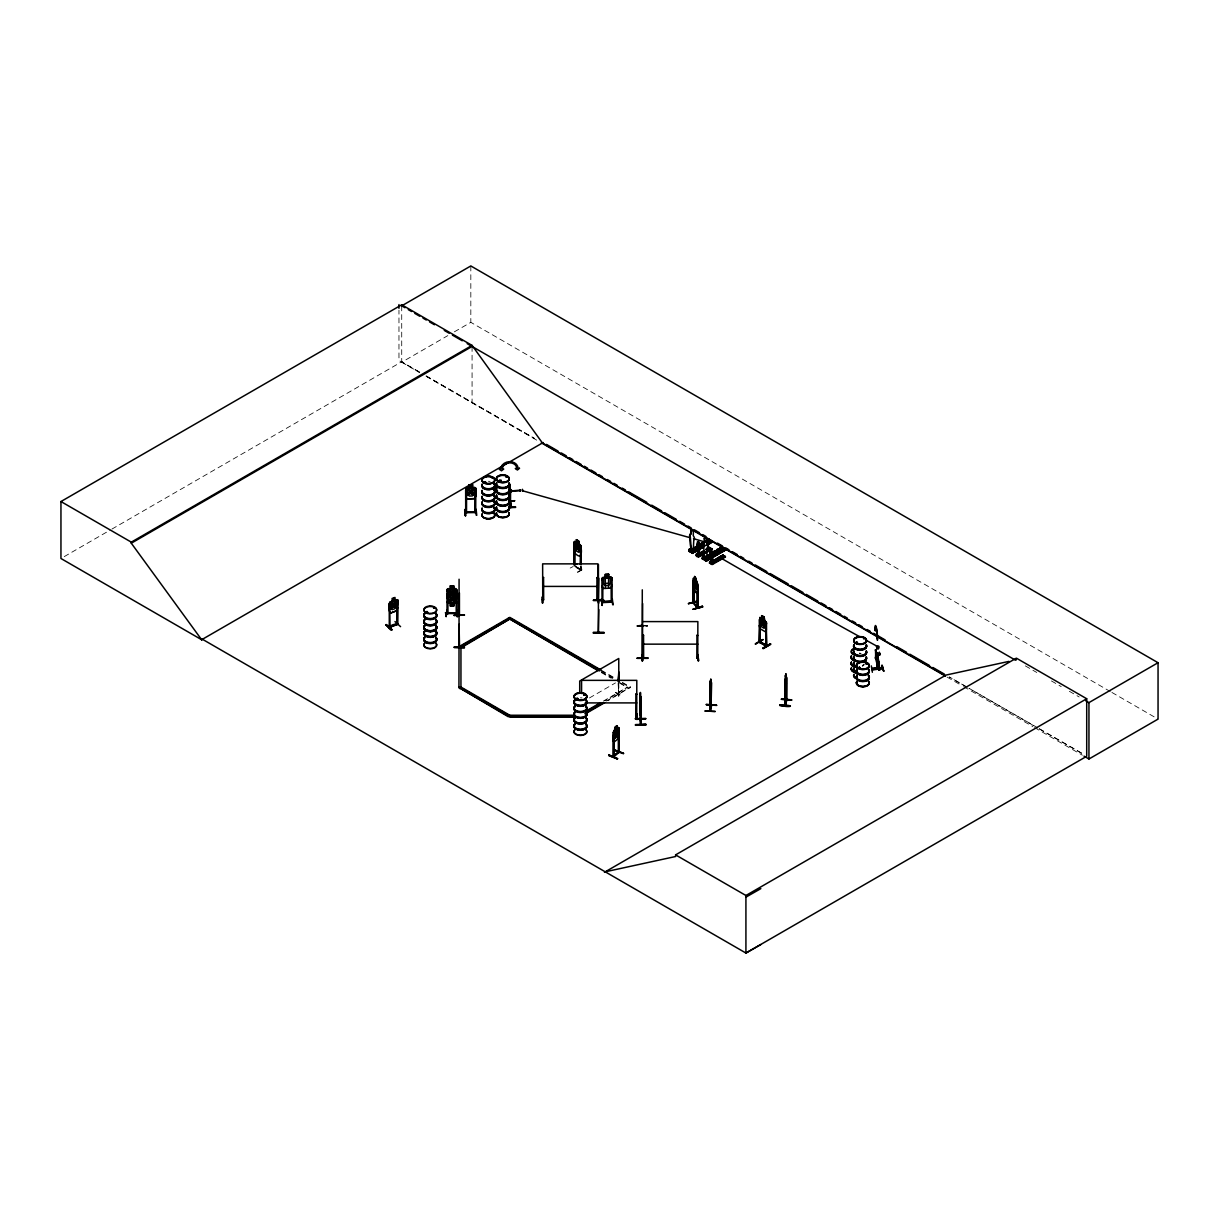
<?xml version="1.0" encoding="UTF-8"?>
<svg xmlns="http://www.w3.org/2000/svg" width="1219" height="1219" viewBox="0 0 1219 1219"><rect width="100%" height="100%" fill="white"/><g stroke="black" fill="none" stroke-linecap="round" stroke-linejoin="round"><path stroke-width="0.75" stroke-dasharray="5 3.75" d="M570.172 568.069L573.159 566.53M581.006 566.606L581.082 570.401L580.534 569.197M618.109 683.417C619.709 708.864 617.667 690.198 619.023 683.173M615.686 692.407L622.65 696.384M64.241 556.611L110.304 530.006M111.95 529.061L401.721 361.753L419.717 372.145M401.721 305.847L401.721 362.226L447.8 335.636M454.367 331.827L470.824 322.334L1110.25 691.508M581.265 566.454C583.185 571.711 578.233 570.812 580.351 566.226M574.835 565.906L581.341 569.441L580.594 568.953M577.547 571.97L584.922 567.81M577.547 572.442L584.983 568.222M589.463 697.938L615.504 682.899M603.253 701.154L627.663 687.059L604.868 700.91M606.3 701.032L630.513 687.059L607.931 700.803M618.719 693.901L618.353 694.48M618.764 683.036L619.023 694.86M618.414 695.257L618.368 681.756M615.351 692.529L622.726 696.735M580.96 570.355L574.576 566.637M644.181 625.682L647.639 626.002L642.642 626.033M644.196 625.88L647.639 625.85M419.473 372.283L398.963 360.489L398.963 310.175M426.041 376.062L534.227 438.276L426.269 375.924M967.322 687.333L949.296 676.956L967.276 687.348M1037.811 727.865L968.968 688.263L1037.628 727.972M1039.441 728.794L1083.706 754.256M1111.911 692.453L1158.05 719.103M1025.347 665.894L1036.759 672.477M1051.433 680.949L1061.231 686.602M1069.383 691.31L1079.165 696.963M1039.258 728.901L1083.432 754.409M401.721 362.226L419.717 372.618M426.269 376.397L538.051 440.928M947.102 677.094L961.943 685.672M963.604 686.617L1032.874 726.615M1034.52 727.575L1082.35 755.186M576.008 566.881L580.351 569.182M574.835 566.5L581.234 570.142M601.135 670.1L614.193 677.642M622.345 682.35L630.513 687.059M601.135 670.8L614.193 678.343M622.345 683.051L630.513 687.76M601.348 671.867L612.776 678.465M619.298 682.229L629.08 688.583L619.298 682.93M601.348 672.568L611.146 678.221M580.61 566.073L580.61 569.837M472.073 346.455L472.073 402.834M470.824 265.955L470.824 322.334M864.027 664.203A6.552 3.779 0 0 1 862.336 665.909M864.027 664.523A6.552 3.779 0 0 1 862.336 666.229M863.281 664.736A6.445 3.718 0 0 1 862.26 665.498M863.936 664.873A6.445 3.718 0 0 1 863.281 665.772M859.395 653.354A6.552 3.779 0 0 1 860.98 653.734M859.38 653.049A6.461 3.733 0 0 1 860.934 653.414M488.392 481.292A6.445 3.718 0 0 1 490.068 481.414M580.427 697.832A6.461 3.733 0 0 1 582.088 697.954"/><path stroke-width="1.5" d="M640.341 706.38L640.265 701.062M640.325 704.064L640.524 710.22L640.249 708.437M879.051 664.462L877.924 659.144L879.051 668.393L879.036 664.645M640.371 698.685L640.432 696.125L640.478 700.529M640.325 700.178L640.127 697.893L640.249 715.111M640.417 710.22L640.554 708.041M509.115 485.482C508.003 483.821 511.706 484.827 509.07 484.476L509.1 485.512L510.075 485.025M520.147 490.282C520.147 488.682 520.193 492.689 520.269 490.571M640.112 708.574L640.097 702.159L640.904 702.296L640.92 724.909L640.737 719.012M640.508 701.352L640.524 698.807L640.325 705.862M693.885 603.039L693.047 602.643L697.618 607.169M693.916 603.115L694.586 579.421L693.626 578.035L697.618 583.749L697.634 607.382M509.07 485.208L510.075 484.354L510.075 490.19M640.173 706.548L640.219 704.948L640.204 711.256M710.448 682.381L710.814 679.212L710.25 692.27L710.007 691.021M877.04 653.247L877.543 659.723M879.646 653.75C879.615 656.447 879.189 650.596 879.676 653.963M640.325 706.136L640.402 704.841M640.249 703.256L640.295 702.022L640.402 707.05M446.977 602.232L448.165 603.237L456.074 603.344L457.155 602.369M448.135 591.977L446.977 594.781L448.135 591.977L456.119 592.084L457.155 594.933M450.36 603.268L450.36 606.041L453.773 606.026L453.773 603.253L455.357 602.247L455.357 597.081L453.651 594.826C450.862 589.63 457.872 587.253 452.767 592.739L455.053 595.969L452.782 599.138L454.946 602.247L452.112 599.763L449.217 602.262L451.365 599.108L449.095 595.878L451.365 592.708L449.232 589.508L452.036 592.084L453.742 589.676L450.481 589.615L450.481 594.796L448.79 596.975L448.79 602.156L450.481 603.115L450.36 606.041M453.758 603.314L453.773 606.026M709.93 696.247L711.134 680.659L709.93 685.246M710.052 696.262L711.271 688.476M784.99 690.99L786.346 683.067M456.957 613.584C435.579 611.283 451.121 614.102 447.023 613.766L446.977 589.478L450.481 588.625L450.375 585.76L450.481 588.701L448.79 589.6L448.79 594.765L450.481 597.02L450.481 602.186L453.651 602.232L455.357 589.691L453.651 588.747L453.773 585.806L450.375 585.821L453.651 585.973L453.773 588.655L457.171 589.676L457.155 613.858L456.241 613.584M446.946 610.14L446.108 616.585L446.946 610.612M446.977 596.975L448.028 599.763L455.997 599.809L457.171 597.066L455.997 599.809M446.154 616.524L446.916 610.14M447.861 590.971L446.916 591.154L447.861 590.971L447.952 613.721M447.967 612.7L457.171 612.837M455.967 588.625L448.104 588.655L447.083 589.585M456.135 591.093L457.064 591.108L456.135 591.093L456.241 613.614M447.023 612.913L456.957 612.807L457.049 613.858M457.034 616.753L457.323 610.308L457.613 616.738M706.67 558.637L707.325 547.971A3.459 1.996 60 0 0 706.822 543.247L706.822 540.2A1.722 0.99 60 0 0 705.603 538.097A1.722 0.99 60 0 0 704.384 538.798L704.232 538.889A1.722 0.99 60 0 1 705.451 538.188A1.722 0.99 60 0 1 706.67 540.291L706.67 543.339A3.459 1.996 60 0 1 707.172 548.062L707.325 547.971M712.536 562.934L712.978 555.818A2.301 1.326 60 0 0 712.643 552.664L711.256 548.809M715.187 711.515L704.841 711.012L715.172 711.439M779.992 704.841C799.283 705.435 787.139 708.407 779.992 704.826M511.599 491.135L520.193 490.739M785.524 676.987L785.676 675.661M711.012 680.659L711.134 705.831L709.808 711.058L709.93 685.185M784.945 688.903L785.006 679.775L786.331 675.737M784.945 681.451L785.006 679.775M691.447 549.449L690.396 549.205M691.112 549.022L690.548 549.83L692.087 548.946M690.304 538.371A3.459 1.996 60 0 1 690.807 534.227L690.96 531.103A1.722 0.99 60 0 1 692.179 530.387A1.722 0.99 60 0 1 693.398 532.505L693.245 535.644A3.459 1.996 60 0 1 693.763 540.367L693.245 550.942C688.796 555.285 689.085 512.102 691.219 549.799M692.118 549.236L691.234 549.053L691.295 551.917L691.203 548.367L688.903 549.358L689.634 551.445M697.161 546.843A2.301 1.326 60 0 1 697.497 544.085L697.618 541.769L698.624 541.678M697.954 553.761L697.938 555.818M705.313 556.687L704.323 557.692L704.338 555.894L704.841 557.235M711.698 561.517L710.662 561.837L711.728 561.548L711.347 563.513L710.982 561.106L709.641 561.883L709.824 563.193L723.461 555.818L722.852 555.026L725.503 556.961L712.216 564.58L709.443 562.98L722.882 555.346M698.38 556.626L712.033 549.236L710.936 549.525L710.906 551.78A2.301 1.326 60 0 0 710.57 554.554L710.951 562.294L710.982 561.106M710.982 562.294L711.759 561.685M710.342 683.935L710.387 710.464M785.386 675.905L785.874 673.802L784.945 705.694L786.362 699.828M875.516 658.748L875.791 649.727L876.034 658.656M875.989 651.129L875.592 650.337M875.333 657.468L878 667.814M875.44 649.849L875.989 657.925M618.277 738.546L618.764 735.24L618.277 738.546L613.827 742.371L613.157 740.07M640.234 719.073L640.95 723.553M876.751 654.999L876.994 669.201L876.781 654.893L877.771 654.481M389.76 604.517L388.983 604.807L389.76 604.517L390.034 627.267L389.044 626.475M397.805 623.518L396.632 623.701L397.607 623.336M397.805 624.341L389.135 627.587L389.288 626.703C406.186 621.949 389.638 624.235 389.714 627.054M619.206 752.184L619.191 729.602L618.368 729.937L618.307 752.55L619.267 752.138L613.538 757.029L613.538 734.478M459.075 616.083L459.533 614.726M598.331 632.189L598.803 609.576M642.291 625.865L642.703 625.225L642.763 626.566M642.657 657.254C641.971 655.243 643.221 658.854 642.52 657.239M642.245 657.468L643.449 657.27M426.315 612.075L427.29 612.426M433.72 608.113L434.65 607.991L433.583 608.159M433.629 608.052L434.391 607.687M434.573 608.159L433.766 607.732M484.004 482.45L485.436 481.734M484.354 482.313L485.512 482.206L484.431 482.13M485.832 482.587L484.964 481.718M492.126 477.97L492.689 478.29M491.927 477.726L492.461 477.772M499.79 481.337L499.363 480.393L498.358 481.078A6.461 3.733 0 0 1 501.1 480.179M507.074 477.071L506.083 477.071M506.814 476.827L506.037 476.812L507.028 476.964M576.831 698.914L577.699 698.441L577.151 699.203M583.657 694.678L584.358 694.815M583.672 694.769L584.709 694.525M609.028 754.881L608.708 755.628L617.347 758.873M617.591 758.66L609.012 754.896M701.58 544.39C705.298 542.851 701.885 547.742 701.397 544.299M718.25 559.262L718.433 558.302M856.972 643.099L856.667 642.139L855.967 643.19M863.616 638.893L864.378 638.771M858.892 668.408L860.324 667.814L858.801 667.54M866.846 663.304L866.069 663.822L867.014 663.974M867.105 663.898L866.618 663.273M697.466 583.749C700.361 596.365 693.992 594.537 693.154 585.897M710.327 681.314L710.814 679.212M710.327 682.244L710.601 681.071M710.814 681.985L711.134 680.659M706.35 704.78L716.681 705.237L706.35 704.308M711.637 682.716L711.058 705.694M710.25 690.045L710.677 683.051L709.763 686.846M711.134 705.237L710.372 710.189M711.683 705.329L710.235 711.119L710.25 684.88M779.916 705.618L790.247 706.091L779.977 705.313M781.425 699.371L791.756 699.843L781.486 699.02M785.447 682.579L785.356 705.71L786.804 699.935L785.021 704.338M786.59 677.84L786.575 700.453L786.712 677.307M785.31 684.651L785.752 677.657L785.356 705.649M786.651 700.331L786.316 699.02M875.836 650.55L878.366 660.271L875.44 649.757M697.497 542.059L697.588 544.024A2.301 1.326 60 0 0 697.253 546.782L697.573 554.493L698.197 553.761M710.647 561.883L711.424 561.471M697.893 601.257L688.339 603.588L697.893 600.784M697.862 601.135L688.522 603.74M393.417 604.182L395.885 600.799L394.072 604.654C397.577 606.772 394.986 609.271 393.508 605.462L391.025 609.073L392.899 605.081L391.101 602.567L393.387 604.197M392.137 601.287L390.811 602.796L390.811 607.976L392.244 609.668L394.91 608.677L396.343 605.919L396.343 600.738L394.91 600.342L395.002 597.447L392.076 598.453L392.244 601.333L390.141 601.942C387.992 605.051 388.8 609.85 390.171 613.203L396.815 610.658L397.714 607.55M390.171 613.203L396.876 610.719L397.866 600.144L394.849 600.297M509.298 489.794L509.603 504.773L510.426 504.712L510.471 489.048L509.329 489.109L510.319 490.647L510.441 489.733M640.28 719.073L640.554 724.924L640.402 699.676C640.447 680.431 640.447 706.441 640.524 699.005M704.384 557.525L704.262 557.708M705.009 556.397L704.14 557.312L706.822 558.561M459.533 646.893L459.06 624.28L458.938 687.76L460.95 687.76L460.95 647.182L509.786 618.993L460.95 647.899L458.938 647.899M598.392 600.845L598.803 578.233M598.392 632.189L598.438 564.519M642.23 625.332L637.293 625.911M385.707 625.118C391.954 624.707 395.108 637.232 386.194 624.494M391.726 629.583L386.073 624.951L391.787 629.994M691.889 548.992L689.192 550.698L689.192 549.525L691.203 548.367M697.771 554.34L697.192 553.746L697.192 555.376M704.841 557.083L703.774 556.397L704.719 559.612L704.689 556.626M612.06 585.272L610.902 588.152L602.948 588.472L601.896 585.775M474.679 498.525L475.806 495.737M465.749 496.179L466.786 498.906L474.755 498.617L475.913 495.737L475.913 488.286L472.515 487.432L472.53 484.72L472.408 487.6L474.115 488.453L474.115 493.634L472.408 495.92L469.254 496.042L467.547 493.878L467.547 488.697L469.254 487.707L469.239 484.872M613.187 740.177L613.751 731.126L618.155 727.332L618.795 727.926M613.187 732.71L613.751 731.126M877.665 668.591L877.924 654.786M697.512 541.83L698.411 541.526M699.188 542.684L699.127 545.03A2.301 1.326 60 0 1 699.554 548.123L699.218 555.178L697.801 554.355M755.582 644.043L762.545 639.731M762.896 639.853L755.628 643.723M871.311 665.879L872.362 672.279M695.409 583.642L696.232 582.042L696.719 589.127L695.439 584.907L694.144 586.08L695.12 583.916L694.19 579.65L695.302 583.551M509.71 507.013L509.313 503.98M601.317 599.428L602.171 605.355M602.171 605.035L601.378 599.032L602.247 605.462M464.652 509.832L465.323 515.774L465.231 509.359M465.155 509.405L465.353 515.759M465.14 509.755L465.81 515.683M542.485 603.1L542.47 596.761L542.562 602.75M642.55 660.469L642.413 654.847M641.971 660.927L641.956 654.908M642.474 660.835L642.459 654.496L642.55 660.942M759.757 641.758L766.751 645.415L760.229 641.895M759.163 642.154L766.492 646.375L766.416 622.132L759.97 617.484L759.239 642.291L760.047 617.439M759.605 641.255L759.986 642.626L760.153 629.278M510.411 490.51L509.39 490.693M470.778 491.028L473.658 488.377L471.509 491.653C475.837 494.853 472.347 496.605 470.839 492.263L467.898 495.066L470.107 491.684L467.989 488.59L470.763 490.678M577.486 546.615C578.37 542.943 581.234 546.082 578.004 547.56L579.604 551.765L577.532 547.88C576.48 551.613 573.92 548.702 577.014 546.965L575.505 542.927L577.44 546.539M613.827 755.582L613.187 756.146L618.612 752.077M618.947 751.178L613.187 756.969L613.218 756.009M614.071 756.603L614.102 731.857L614.986 727.301L616.875 725.671L616.875 728.444M427.031 611.496L425.858 612.167L427.107 612.73M577.867 699.142L576.739 699.416M702.083 543.979L701.397 544.954M718.433 559.155L719.393 558.729L717.854 558.729M856.012 643.068L857.643 642.931L856.667 642.093M858.862 667.463L859.989 667.722L859.227 667.585M860.02 667.921L859.837 667.677M866.13 663.578L867.014 663.517M612.136 601.074L601.836 601.531L602.978 601.942M612.136 601.896L601.836 602.354L602.963 602.323M612.167 601.287C609.561 600.997 612.045 603.192 611.984 601.058M697.146 607.473L697.481 584.8L697.984 607.87L693.398 602.308M465.551 511.889L466.511 512.117M465.551 512.711L466.725 512.285M474.724 487.417L475.806 488.392L475.7 512.605C472.911 512.833 476.781 509.816 475.7 512.574M475.669 512.315L474.74 512.376L474.846 489.809L475.806 489.992L474.846 489.809M598.834 632.143L598.438 631.914M878.305 647.609C880.926 645.095 874.404 645.506 877.025 647.716M878.899 670.267L877.71 664.964L879.173 669.962M879.006 670.252L879.295 666.869M543.567 577.562L542.638 577.562L543.567 577.562L543.674 599.733M596.838 599.504L597.98 599.504M642.626 635.297L643.556 635.297L643.632 657.818M636.882 716.025L635.983 716.025M696.826 657.239L697.969 657.239M696.826 657.483L697.756 656.995L697.969 658.062M446.809 613.507L456.957 613.629M602.018 578.431L605.416 577.227L603.725 578.339L603.725 583.505L605.416 585.653L608.571 585.486L610.262 583.185L610.262 578.004L608.571 577.166L612.075 577.882L612.106 602.156L601.866 602.628L602.064 601.79L612.06 601.287M469.132 484.781L472.53 484.72L469.132 484.781L469.132 487.615L465.749 488.743L465.795 512.97L466.603 512.879M465.856 488.773L466.862 487.737L474.679 487.509M615.138 730.151L615.077 727.332L616.966 725.701M619.191 729.602L618.368 729.937M614.848 750.264L623.717 753.433L615.092 750.081M617.317 758.965L608.997 755.277L617.637 758.69M602.872 601.714L602.78 602.613L602.856 579.787L601.912 579.833L602.856 579.787M465.658 512.696L475.806 512.544M475.913 511.721L465.688 512.148L474.74 511.782M485.772 482.48L484.705 482.861M498.495 480.789L499.897 480.621M427.656 612.349L427.458 611.801M576.496 698.289L576.13 699.142M855.799 642.489L856.667 642.276M856.073 642.596L857.201 642.322M573.89 549.449L574.545 552.679C582.652 561.898 582.088 549.342 580.244 544.695L574.56 541.51L573.799 542.059L573.844 564.336M574.652 541.465L574.088 564.199M542.516 600.129C545.457 600.86 540.626 599.489 543.461 599.23M542.745 600.357L542.638 563.864L597.874 563.864L597.98 600.327L597.95 599.276L596.838 599.748M597.051 600.068L597.051 599.245M642.52 657.849L642.642 603.542M697.756 658.092L697.862 621.599L642.626 621.599M635.876 694.053L636.806 694.266L635.876 694.053L635.769 716.818L636.912 716.818L636.882 715.751L635.769 716.239M706.502 545.472L712.688 541.983L712.384 541.206L708.727 539.088L688.689 551.079M689.085 551.308L689.847 551.75M709.168 540.002C707.614 538.508 712.292 541.922 706.593 542.028L709.031 543.445L706.593 541.739M704.094 545.67L691.569 552.71L692.605 553.136L703.287 546.965M711.5 541.327L712.445 541.678L706.334 545.198M712.368 541.632L692.285 553.106L692.575 551.476L694.586 550.318L694.586 551.78M708.102 548.306C710.266 546.082 710.662 549.434 707.111 549.815M696.659 555.544L696.064 555.331M698.167 556.397L711.606 548.992M698.472 556.687L700.011 554.813L700.011 555.788M711.866 549.022L709.443 547.331M723.141 548.001L702.738 559.125L722.897 547.681L722.136 547.087L702.022 558.713L722.181 547.27C715.004 547.179 730.638 553.746 720.124 547.956M725.625 549.434L725.107 548.779L705.298 560.42M705.374 556.915L704.369 557.296L707.995 559.491L707.995 558.012L705.984 559.186L706.258 561.151L726.113 549.693L722.136 546.798M725.549 549.388L705.268 560.237M723.05 555.559L725.305 556.641L711.424 564.123L725.305 556.443M724.68 556.519L725.335 556.748M711.881 564.382L713.42 562.523L713.42 563.498M618.109 681.604L618.764 672.172L619.023 681.375M618.368 679.943L619.023 672.309M202.537 639.32L201.744 639.792L60.95 558.5L60.95 501.542L401.721 304.796L472.073 345.404L542.425 442.985L945.213 675.539M401.721 304.796L401.721 305.847L470.824 265.955L1158.05 662.725L1158.05 719.103L1088.948 758.995L1084.011 756.13M60.95 501.542L131.302 542.15L472.073 345.404M760.839 944.542L745.921 953.045L202.445 639.274L201.638 639.731L131.302 543.202L472.073 346.455M201.638 639.731L543.217 442.527M578.69 541.023C572.595 538.158 581.173 540.687 578.69 543.796M574.758 543.903L573.844 543.659L574.758 543.903L574.758 564.58M580.168 544.741L581.006 546.203M580.351 564.336L580.61 547.285L581.265 564.58M581.265 547.666L580.351 547.422M574.21 565.418L577.151 563.757M601.135 670.1L509.786 617.363L459.533 646.36L460.95 647.182L458.938 647.182M467.669 642.367L459.533 647.076L460.95 647.899M470.93 640.493L509.786 618.063L535.888 633.133M690.807 534.227L690.96 531.103M699.554 544.39C710.372 549.266 694.266 544.923 701.565 543.217L704.003 544.634M705.374 541.038L703.363 542.485M706.67 540.291L708.727 539.088M693.2 548.398L698.076 545.746M699.127 545.03L699.218 544.969A2.301 1.326 60 0 1 699.462 548.184L699.127 555.239L697.07 553.807M700.834 543.994L708.757 539.575M693.672 548.657L698.243 546.021M701.291 544.253L708.925 539.849M689.329 551.46L709.443 539.804M689.405 551.491L708.97 539.895M692.849 549.952L703.622 543.826M689.192 550.698L692.285 552.481L692.285 551.308L694.586 550.318M691.569 552.71L704.064 545.487M706.913 543.964L711.683 541.084M707.142 543.903L710.205 542.15M704.353 545.975L692.133 553.045M712.384 541.206L707.02 544.603M575.094 715.949L509.786 715.949L508.353 716.772L459.533 687.882L460.95 687.059L509.786 715.248L575.094 715.248M692.56 553.091L703.531 547.27M459.533 688.583L460.95 687.76M696.217 554.173C699.279 552.085 692.986 556.793 698.853 556.9L712.079 549.266L709.443 547.529L705.862 549.601L708.3 551.003L705.862 549.403L707.203 548.626L709.641 550.028L707.203 548.626M698.959 553.578L703.561 550.927M699.279 553.776L704.033 551.201M706.639 549.54L709.915 547.803M699.447 553.883L704.064 551.323M706.959 549.601L710.067 548.139M696.826 555.757L704.232 551.521M696.415 554.295L698.472 556.26L700.011 554.813M697.999 556.413L711.424 548.657M698.319 556.611L711.881 548.748M710.906 551.78L711.012 549.693M703.302 559.445L702.327 557.068L704.338 555.894M702.327 557.068L704.612 556.062M712.963 552.085C723.781 556.961 707.675 552.618 714.974 550.927L718.646 553.335L714.974 550.927M716.772 549.891C727.591 554.767 711.485 550.424 718.783 548.733L722.44 551.14L718.783 548.733M702.51 559.003L720.901 548.474M703.287 559.46L721.618 548.885M702.601 557.22L702.601 558.409L705.694 560.191L705.694 559.018L707.995 558.012M716.635 554.203L718.646 553.045M720.429 552.009L722.44 550.851M723.796 550.074L725.808 548.916M705.694 560.816L725.777 549.342M706.212 561.151L726.052 549.693M709.641 561.883L711.165 561.212M709.443 562.98L722.852 555.026M709.763 563.178L723.522 555.834L709.626 562.965M709.824 561.989L711.896 563.97L713.42 562.523M711.408 564.107L724.833 556.352M459.533 687.882L508.353 716.071L509.786 715.248L509.786 717.107L575.094 717.107M585.349 711.485L599.992 703.028M586.964 711.256L599.992 703.729M585.135 713.252L603.039 702.906M585.135 713.953L604.67 702.677M761.601 615.656L764.084 616.997L765.136 621.477L765.136 626.657L763.932 628.181L761.692 626.886L760.488 623.976L760.488 618.795L761.692 618.566L761.692 615.61L764.084 616.997M759.909 620.029L759.239 619.648L759.757 642.581M759.208 625.469L759.94 628.654L765.593 631.914L766.416 629.629M765.791 646.024L766.004 623.259L766.675 646.161M766.675 623.64L765.745 623.397M755.231 643.952L762.957 639.487M763.003 647.99C786.042 635.175 747.796 657.574 770.332 643.784M763.018 648.386L770.347 644.15M763.353 648.599L770.682 644.379M604.441 872.286L946.02 675.067L1008.951 661.384M605.233 871.814L675.585 856.515L675.585 854.885L1016.356 658.138L1086.708 698.746L1086.708 756.298L745.921 953.045L745.921 895.493L1086.708 698.746M1016.356 659.769L1015.564 660.241L467.167 343.621M1085.687 700.727L1088.948 702.616L1158.05 662.725M745.921 897.138L760.839 888.636M389.044 627.297L397.607 624.158M613.66 756.496L613.766 733.914M494.792 488.225L497.261 486.93M497.489 487.813L494.304 489.428L497.489 490.754M389.013 627.267L388.876 626.536M485.284 482.328L485.132 481.673A6.461 3.733 0 0 0 483.821 482.374M498.693 481.368L500.064 481.475L499.714 480.438M434.238 608.068L434.619 607.915M714.989 552.1L716.802 552.237M584.617 694.906L583.718 694.662M577.654 699.142L576.099 698.898M509.252 507.394L509.222 507.409A6.552 3.779 0 0 1 502.777 512.209A6.552 3.779 0 0 1 496.453 507.439M396.724 601.927L397.714 601.82L396.724 601.927L396.876 624.707L396.922 602.11M400.579 626.657L394.971 621.583M877.695 669.079L877.497 654.816M697.862 658.108L696.826 658.062L696.933 635.297L697.862 635.51L696.933 635.297M693.855 584.632L695.988 589.386L696.735 582.865L695.988 578.294L694.54 576.496L697.085 582.21M693.047 578.492L693.078 602.75L697.573 607.931L697.481 592.327M693.535 580.61L693.581 603.207M702.693 606.91L693.123 609.256L702.464 606.239M693.154 609.18L702.693 606.925M693.2 609.271L702.434 606.163M397.364 624.174L397.516 601.637M690.807 549.251L693.398 550.851M499.82 481.444L499.516 481.429A6.461 3.733 0 0 0 498.205 482.191M426.36 611.664L427.351 611.664M711.18 562.02L710.677 554.493A2.301 1.326 60 0 1 711.012 551.735M389.288 627.526L389.227 603.283M785.752 676.728L785.31 686.861L785.082 685.627M759.422 642.002L766.675 646.192M765.928 644.942L766.385 646.39M474.953 511.508L475.7 511.751M543.461 599.535L542.531 599.504M635.983 715.721L635.983 716.848M876.613 654.466L877.665 654.496M876.781 655.121L877.741 654.131M878 659.54L878.366 660.271M882.16 665.33L883.729 671.288L882.175 665.376M882.48 668.637L872.316 669.947L872.042 668.484L882.297 667.57L872.042 668.82M871.966 668.637L882.297 667.585M881.596 665.437L883.729 671.288M877.71 665.056L877.223 655.746L879.173 665.437M879.189 663.608L879.189 670.069M877.604 659.616L879.676 670.115L879.676 667.342M636.699 716.879L636.806 680.354L581.57 680.354L581.57 693.504M715.797 552.999L716.909 552.161M718.433 558.454L719.378 558.759M859.395 667.281L858.526 668.195M577.181 698.959L576.557 699.112M766.004 645.811L766.004 628.897M608.677 576.998L608.677 574.225L605.294 574.393L605.294 577.166M608.677 574.286L605.294 574.469L605.416 588.427M610.826 577.059L602.994 577.349L601.896 578.324L602.064 602.613M605.416 578.248L608.571 578.096M605.416 583.429L608.571 583.276M509.115 484.781L510.106 484.583M509.009 490.267C515.073 490.846 507.668 488.834 509.039 491.729L511.584 491.592L511.569 490.145M520.163 490.16L511.599 490.891M509.481 500.979L514.647 500.719L509.466 501.299M509.435 501.116L514.631 500.719M510.456 504.194L509.496 504.757L509.39 485.497M508.628 507.013L515.515 506.723L508.673 507.82M515.515 507.18L508.628 507.485L515.561 507.47M611.1 579.391L612.06 579.558L611.1 579.391L611.237 602.186M611.801 598.895L612.639 604.548M465.658 490.145L466.603 490.328L465.658 490.145L465.704 512.925M466.786 498.906L474.755 498.617M475.562 508.978L476.294 515.302M640.097 707.431L640.234 709.092M645.689 718.402L635.328 718.677L645.689 718.875M635.328 718.86L645.689 718.722M635.556 724.558C667.372 723.751 614.026 725.991 645.918 724.391M645.918 725.137L635.571 725.29M596.944 577.577L597.874 577.776L596.944 577.577L596.838 600.327M459.426 592.922L459.441 616.083M593.44 600.251L603.801 600.327M593.44 600.266L603.801 600.22M593.44 600.586L603.801 600.54M598.59 603.192L597.95 596.761L598.544 603.161M464.424 614.925L454.062 615.443L464.424 614.925M454.062 615.29L464.424 615.245M642.459 625.56L637.293 626.048L642.703 626.155M593.455 633.072L603.801 633.042L593.455 633.088L593.44 632.28L603.801 632.265L603.801 633.027M593.44 632.737L603.801 632.966M454.077 647.03L464.424 647.03M464.439 647.67L454.077 647.426L464.439 647.731M697.938 654.969L698.578 660.942L698.015 654.542M643.662 657.468L642.291 657.224M637.293 658.382C669.841 657.346 615.625 658.306 647.655 658.367M637.293 658.062L647.639 658.047M636.973 713.648L637.019 719.591M542.638 586.415L597.874 586.415M642.626 644.15L697.862 644.15M458.938 687.059L460.95 687.059M585.242 702.906L636.806 702.906M509.786 716.406L575.094 716.406M448.211 592.144L456.028 592.251M450.481 597.005L453.651 597.066M697.542 606.544L697.497 607.306M697.969 657.849L696.933 658.062L697.039 656.965M702.388 544.192L703.195 544.39M715.507 552.969C719.408 553.197 713.42 550.135 715.233 553.136M859.395 667.326L860.401 667.905M786.24 675.616L786.225 700.361M785.295 675.737L785.432 678.556M710.235 681.147L710.357 683.95M781.425 699.218L791.68 700.194M706.365 704.612L716.62 705.451M692.803 553.441L688.903 550.836M705.511 560.74L702.327 558.531M456.15 613.05L456.043 613.873M510.319 504.148L510.35 490.099M616.799 728.581L617.759 728.703L616.799 736.916L615.046 738.44L614.102 737.023M577.349 698.228L578.004 698.853M522.57 490.785C522.372 493.116 522.311 486.366 522.57 490.785L690.061 537.701M636.912 716.604L635.876 716.818M693.52 538.691L709.031 543.141M510.578 501.329L511.477 507.302M612.304 598.971L613.127 604.914M640.889 724.254L640.691 696.445M476.751 515.347L476.141 509.405M698.03 654.893L698.106 660.866M690.944 549.647L690.183 548.809L690.183 551.278M494.807 490.556L497.261 491.623M701.58 545.091L703.378 544.299M459.03 647.35L459.075 579.223M401.721 305.847L404.998 307.737M408.274 309.626L411.55 311.515M414.81 313.405L419.717 316.239M422.993 318.129L426.269 320.018M429.545 321.907L434.452 324.742M444.265 330.41L449.171 333.244M452.447 335.134L462.26 340.787M546.508 444.417L558.012 451.06M561.304 452.965L566.241 455.815M569.517 457.704L572.808 459.609M576.099 461.498L581.036 464.348M584.328 466.252L587.604 468.157M590.895 470.046L595.832 472.896M599.123 474.8L602.399 476.69M607.336 479.539L610.628 481.444M613.919 483.333L617.195 485.238M622.132 488.088L625.423 489.977M628.714 491.882L646.801 502.319M651.723 505.169L661.597 510.868M664.873 512.757L676.393 519.401M679.669 521.305L684.606 524.155M687.897 526.044L691.188 527.949M694.48 529.854L699.401 532.688M702.693 534.592L705.984 536.497M717.488 543.141L722.425 545.99M725.716 547.88L728.992 549.784M732.284 551.674L737.221 554.523M740.512 556.428L743.788 558.317M748.725 561.167L752.016 563.071M755.308 564.961L766.812 571.604M770.103 573.509L788.19 583.947M791.466 585.851L802.986 592.495M806.262 594.384L817.781 601.043M821.057 602.933L825.994 605.782M829.286 607.687L832.577 609.576M835.868 611.481L840.79 614.33M844.081 616.22L847.373 618.124M852.294 620.974L855.586 622.863M858.877 624.768L862.168 626.657M867.105 629.507L870.381 631.412M873.673 633.301L885.177 639.96M896.696 646.603L906.555 652.287M909.846 654.192L929.579 665.574M932.855 667.479L944.375 674.122M541.343 442.832L945.456 676.149M706.715 540.261L710.372 542.668L706.715 540.55M704.003 544.923L701.565 543.217M708.102 548.108L710.54 549.51M719.271 557.098L721.724 558.713L719.271 557.098A931.346 52.112 32.3 0 0 860.462 637.141M705.771 552.268L703.317 550.866L705.771 552.466M710.479 561.502L712.643 562.873M690.35 551.171L691.478 551.811M539.148 635.008L599.504 669.871M599.718 670.922L508.353 618.17L598.087 670.694M462.58 688.705L473.978 695.272M477.238 697.161L509.786 715.949M675.585 854.885L745.921 895.493M397.775 600.205L396.815 599.641L390.141 601.942M610.871 576.953L612.075 577.882M697.314 554.295L697.558 553.411M690.792 549.571L690.914 548.2M397.805 600.083L397.668 624.448M704.384 538.798L704.232 541.937A3.459 1.996 60 0 0 703.713 546.066L704.262 557.113M693.55 589.188L697.116 593.348M711.485 561.761L710.601 561.441L710.479 563.148M704.612 557.174L703.592 556.504L703.592 558.972M698.716 541.952L699.096 542.729M613.233 756.877L613.248 732.695M640.295 719.484L640.295 693.001M642.184 657.925L642.291 589.828M613.248 740.101L613.873 742.234M879.173 652.348L879.844 655.091M875.791 649.727L878.366 659.509M877.604 656.736L879.006 662.008M877.985 661.17L878.899 664.797M879.067 665.406L879.463 667.524M877.985 663.761L878.899 667.387M879.676 670.115L877.604 662.207M511.584 491.592L509.039 491.729M510.06 500.948L510.929 506.906M784.868 704.734L784.884 705.649M872.24 669.231L882.48 668.332L872.24 669.536M640.127 697.893L640.356 703.851M640.295 709.412L640.356 711.241M640.432 702.708L640.493 701.55L640.524 705.313M640.127 702.906L640.356 705.603L640.341 702.235M643.556 635.297L642.626 635.51M542.485 596.761L542.562 603.222M1088.948 702.616L1088.948 758.995M879.463 652.333L879.554 655.106M877.314 653.232L877.208 654.847M785.767 673.802L785.859 676.743M766.34 622.178L766.34 629.568M764.008 617.043L763.932 619.861M723.949 557.22L721.511 556.001M713.237 562.401L713.237 563.193M707.706 557.845L707.706 559.033M699.813 554.706L699.813 555.483M694.647 576.465L694.586 579.421M694.297 550.15L694.297 551.323M693.459 580.031L693.398 603.131M623.397 753.708L614.787 750.386M618.764 681.223L618.764 658.473L579.711 681.025L579.711 692.301M608.555 574.332L608.571 588.259M581.006 546.142L581.006 564.717M580.61 554.797L580.61 564.199M578.614 541.068L579.726 550.683L578.522 552.207L576.282 550.912L575.078 548.001L576.282 539.621M574.499 544.055L574.499 564.717M496.042 488.133L496.042 490.724M466.587 490.114L466.511 512.94M398.963 304.582L398.963 308.316M131.302 542.15L131.302 543.202M876.751 646.085A931.346 52.112 32.3 0 1 866.45 640.432M854.473 654.649A6.461 3.733 0 0 1 854.473 648.188M854.473 655.182A6.445 3.718 0 0 1 854.473 648.737M854.473 660.927A6.461 3.733 0 0 1 851.456 656.721M854.473 659.875A6.461 3.733 0 0 1 851.456 655.685M854.473 667.143A6.461 3.733 0 0 1 851.456 662.953M854.428 666.823A6.552 3.779 0 0 1 851.38 662.572M854.428 666.503A6.552 3.779 0 0 1 851.38 662.252M854.473 666.092A6.461 3.733 0 0 1 851.456 661.902M854.428 660.607A6.552 3.779 0 0 1 851.38 656.355M854.428 660.287A6.552 3.779 0 0 1 851.38 656.035M854.473 672.37A6.461 3.733 0 0 1 851.456 668.18M868.492 675.631A6.552 3.779 0 0 1 862.823 681.314A6.552 3.779 0 0 1 857.14 675.631M868.4 676.027A6.445 3.718 0 0 1 862.823 681.619A6.445 3.718 0 0 1 857.231 676.027M868.416 681.238A6.461 3.733 0 0 1 862.823 686.83A6.461 3.733 0 0 1 857.216 681.238M868.492 669.414A6.552 3.779 0 0 1 862.823 675.082A6.552 3.779 0 0 1 857.14 669.414M868.4 674.991A6.445 3.718 0 0 1 862.823 680.568A6.445 3.718 0 0 1 857.231 674.991M868.4 669.81A6.445 3.718 0 0 1 862.823 675.387A6.445 3.718 0 0 1 857.231 669.81M868.492 675.311A6.552 3.779 0 0 1 862.823 680.994A6.552 3.779 0 0 1 857.14 675.311M868.492 669.094A6.552 3.779 0 0 1 862.823 674.762A6.552 3.779 0 0 1 857.14 669.094M868.4 668.759A6.445 3.718 0 0 1 862.823 674.351A6.445 3.718 0 0 1 857.231 668.759M866.298 656.66A6.415 3.703 0 0 1 860.096 661.323A6.415 3.703 0 0 1 853.894 656.66M866.313 645.567A6.445 3.718 0 0 1 860.096 650.26A6.445 3.718 0 0 1 853.864 645.567M866.313 644.531A6.445 3.718 0 0 1 860.096 649.209A6.445 3.718 0 0 1 853.864 644.531M866.313 651.784A6.445 3.718 0 0 1 860.096 656.477A6.445 3.718 0 0 1 853.864 651.784M866.419 651.418A6.552 3.779 0 0 1 860.096 656.172A6.552 3.779 0 0 1 853.772 651.418M866.419 651.098A6.552 3.779 0 0 1 860.096 655.852A6.552 3.779 0 0 1 853.772 651.098M866.328 650.748A6.461 3.733 0 0 1 860.096 655.441A6.461 3.733 0 0 1 853.849 650.748M866.419 645.186A6.552 3.779 0 0 1 860.096 649.956A6.552 3.779 0 0 1 853.772 645.186M866.419 644.866A6.552 3.779 0 0 1 860.096 649.636A6.552 3.779 0 0 1 853.772 644.866M866.313 657.011A6.445 3.718 0 0 1 860.096 661.704A6.445 3.718 0 0 1 853.864 657.011M866.313 657.59A6.43 3.718 0 0 1 860.096 662.267A6.43 3.718 0 0 1 853.879 657.59M856.866 678.572A6.445 3.718 0 0 1 853.864 674.381M866.343 657.254A6.476 3.733 0 0 1 860.096 661.963A6.476 3.733 0 0 1 853.833 657.254M856.866 667.494A6.461 3.733 0 0 1 853.849 663.304M856.866 666.458A6.461 3.733 0 0 1 853.849 662.267M866.328 662.267A6.461 3.733 0 0 1 866.328 664.187M856.866 673.726A6.461 3.733 0 0 1 853.849 669.521M856.82 673.406A6.552 3.779 0 0 1 853.772 669.155M856.82 673.086A6.552 3.779 0 0 1 853.772 668.835M856.866 672.675A6.461 3.733 0 0 1 853.849 668.484M856.82 667.189A6.552 3.779 0 0 1 853.772 662.923M866.419 662.923A6.552 3.779 0 0 1 866.648 663.913M856.82 666.869A6.552 3.779 0 0 1 853.772 662.603M866.419 662.603A6.552 3.779 0 0 1 866.648 663.593M856.866 678.922A6.461 3.733 0 0 1 853.849 674.716M508.993 494.929A6.43 3.718 0 0 1 502.777 499.607A6.43 3.718 0 0 1 496.56 494.929M509.1 483.486A6.552 3.779 0 0 1 502.777 488.24A6.552 3.779 0 0 1 496.453 483.486M498.144 481.795A6.552 3.779 0 0 1 501.085 480.819M509.024 483.867A6.461 3.733 0 0 1 502.777 488.56A6.461 3.733 0 0 1 496.544 483.867M509.1 483.166A6.552 3.779 0 0 1 502.777 487.92A6.552 3.779 0 0 1 496.453 483.166M498.144 481.475A6.552 3.779 0 0 1 501.085 480.484M509.024 482.815A6.461 3.733 0 0 1 502.777 487.509A6.461 3.733 0 0 1 496.544 482.815M509.009 490.084A6.445 3.718 0 0 1 502.777 494.777A6.445 3.718 0 0 1 496.544 490.084M509.1 489.703A6.552 3.779 0 0 1 502.777 494.472A6.552 3.779 0 0 1 496.453 489.703M509.1 489.383A6.552 3.779 0 0 1 502.777 494.152A6.552 3.779 0 0 1 496.453 489.383M509.024 489.048A6.461 3.733 0 0 1 502.777 493.741A6.461 3.733 0 0 1 496.544 489.048M509.024 495.295A6.461 3.733 0 0 1 502.777 499.988A6.461 3.733 0 0 1 496.544 495.295M508.993 495.889A6.43 3.718 0 0 1 502.777 500.552A6.43 3.718 0 0 1 496.56 495.889M509.009 512.681A6.445 3.718 0 0 1 502.777 517.374A6.445 3.718 0 0 1 496.544 512.681A6.476 3.733 0 0 0 502.777 517.511A6.476 3.733 0 0 0 509.024 512.818M509.024 495.539A6.476 3.733 0 0 1 502.777 500.232A6.476 3.733 0 0 1 496.529 495.539M509.024 501.603A6.461 3.733 0 0 1 502.777 506.296A6.461 3.733 0 0 1 496.544 501.603M509.024 500.552A6.461 3.733 0 0 1 502.777 505.245A6.461 3.733 0 0 1 496.544 500.552M509.009 507.82A6.445 3.718 0 0 1 502.777 512.513A6.445 3.718 0 0 1 496.544 507.82M509.1 507.119A6.552 3.779 0 0 1 502.777 511.889A6.552 3.779 0 0 1 496.453 507.119M509.024 506.784A6.461 3.733 0 0 1 502.777 511.477A6.461 3.733 0 0 1 496.544 506.784M509.1 501.222A6.552 3.779 0 0 1 502.777 505.976A6.552 3.779 0 0 1 496.453 501.222M509.1 500.902A6.552 3.779 0 0 1 502.777 505.656A6.552 3.779 0 0 1 496.453 500.902M509.024 513.031A6.461 3.733 0 0 1 502.777 517.725A6.461 3.733 0 0 1 496.544 513.031M494.594 496.179A6.415 3.703 0 0 1 488.392 500.841A6.415 3.703 0 0 1 482.191 496.179M494.061 483.806A6.552 3.779 0 0 1 489.246 489.444A6.552 3.779 0 0 1 482.069 484.72M483.76 483.014A6.552 3.779 0 0 1 485.116 482.419M493.985 484.187A6.461 3.733 0 0 1 489.246 489.748A6.461 3.733 0 0 1 482.16 485.086M483.821 483.41A6.461 3.733 0 0 1 485.162 482.831M494.061 483.486A6.552 3.779 0 0 1 489.246 489.124A6.552 3.779 0 0 1 482.069 484.4M483.76 482.694A6.552 3.779 0 0 1 485.116 482.099M493.985 483.151A6.461 3.733 0 0 1 489.246 488.712A6.461 3.733 0 0 1 482.16 484.05M493.985 490.404A6.461 3.733 0 0 1 489.246 495.981A6.461 3.733 0 0 1 482.16 491.318M494.061 490.023A6.552 3.779 0 0 1 489.246 495.661A6.552 3.779 0 0 1 482.069 490.937M494.061 489.703A6.552 3.779 0 0 1 489.246 495.341A6.552 3.779 0 0 1 482.069 490.617M493.985 489.368A6.445 3.718 0 0 1 489.23 494.929A6.445 3.718 0 0 1 482.16 490.267M493.985 495.63A6.461 3.733 0 0 1 489.246 501.207A6.461 3.733 0 0 1 482.16 496.529M494.609 497.093A6.43 3.718 0 0 1 488.392 501.771A6.43 3.718 0 0 1 482.175 497.093M494.594 513.915A6.415 3.703 0 0 1 488.392 518.578A6.415 3.703 0 0 1 482.191 513.915M494 495.889A6.476 3.733 0 0 1 489.246 501.451A6.476 3.733 0 0 1 482.145 496.788M493.985 501.923A6.461 3.733 0 0 1 489.246 507.485A6.461 3.733 0 0 1 482.16 502.822M493.985 500.887A6.461 3.733 0 0 1 489.246 506.449A6.461 3.733 0 0 1 482.16 501.786M493.985 508.14A6.461 3.733 0 0 1 489.246 513.717A6.461 3.733 0 0 1 482.16 509.054M494.061 507.759A6.552 3.779 0 0 1 489.246 513.397A6.552 3.779 0 0 1 482.069 508.673M494.061 507.439A6.552 3.779 0 0 1 489.246 513.077A6.552 3.779 0 0 1 482.069 508.353M493.985 507.104A6.445 3.718 0 0 1 489.23 512.666A6.445 3.718 0 0 1 482.16 508.003M494.061 501.542A6.552 3.779 0 0 1 489.246 507.18A6.552 3.779 0 0 1 482.069 502.457M494.061 501.222A6.552 3.779 0 0 1 489.246 506.86A6.552 3.779 0 0 1 482.069 502.137M493.985 513.367A6.461 3.733 0 0 1 489.246 518.944A6.461 3.733 0 0 1 482.16 514.266M494 513.153A6.476 3.733 0 0 1 489.246 518.73A6.476 3.733 0 0 1 482.145 514.052M586.095 706.578A6.552 3.779 0 0 1 580.427 712.246A6.552 3.779 0 0 1 574.743 706.578M586.004 706.974A6.445 3.718 0 0 1 580.427 712.551A6.445 3.718 0 0 1 574.835 706.974M586.004 711.82A6.445 3.718 0 0 1 580.427 717.412A6.445 3.718 0 0 1 574.835 711.82M586.019 712.17A6.476 3.733 0 0 1 580.427 717.778A6.476 3.733 0 0 1 574.819 712.17M586.095 700.361A6.552 3.779 0 0 1 580.427 706.03A6.552 3.779 0 0 1 574.743 700.361M586.019 705.923A6.461 3.733 0 0 1 580.427 711.515A6.461 3.733 0 0 1 574.819 705.923M586.019 700.742A6.461 3.733 0 0 1 580.427 706.334A6.461 3.733 0 0 1 574.819 700.742M586.095 706.258A6.552 3.779 0 0 1 580.427 711.926A6.552 3.779 0 0 1 574.743 706.258M586.095 700.041A6.552 3.779 0 0 1 580.427 705.71A6.552 3.779 0 0 1 574.743 700.041M586.019 699.691A6.461 3.733 0 0 1 580.427 705.298A6.461 3.733 0 0 1 574.819 699.691M586.095 724.315A6.552 3.779 0 0 1 580.427 729.983A6.552 3.779 0 0 1 574.743 724.315M586.004 724.711A6.445 3.718 0 0 1 580.427 730.288A6.445 3.718 0 0 1 574.835 724.711M586.004 729.556A6.445 3.718 0 0 1 580.427 735.148A6.445 3.718 0 0 1 574.835 729.556M586.004 712.749A6.445 3.718 0 0 1 580.427 718.341A6.445 3.718 0 0 1 574.835 712.749M586.019 729.907A6.476 3.733 0 0 1 580.427 735.514A6.476 3.733 0 0 1 574.819 729.907M586.019 712.429A6.476 3.733 0 0 1 580.427 718.037A6.476 3.733 0 0 1 574.819 712.429M586.095 718.098A6.552 3.779 0 0 1 580.427 723.766A6.552 3.779 0 0 1 574.743 718.098M586.019 723.659A6.461 3.733 0 0 1 580.427 729.252A6.461 3.733 0 0 1 574.819 723.659M586.019 718.479A6.461 3.733 0 0 1 580.427 724.071A6.461 3.733 0 0 1 574.819 718.479M586.095 723.995A6.552 3.779 0 0 1 580.427 729.663A6.552 3.779 0 0 1 574.743 723.995M586.095 717.762A6.552 3.779 0 0 1 580.427 723.446A6.552 3.779 0 0 1 574.743 717.762M586.019 717.427A6.461 3.733 0 0 1 580.427 723.035A6.461 3.733 0 0 1 574.819 717.427M435.945 619.892A6.552 3.779 0 0 1 430.277 625.56A6.552 3.779 0 0 1 424.608 619.892M435.869 620.273A6.461 3.733 0 0 1 430.277 625.88A6.461 3.733 0 0 1 424.684 620.273M435.838 625.149A6.415 3.703 0 0 1 430.277 630.711A6.415 3.703 0 0 1 424.715 625.149M435.884 625.271A6.476 3.733 0 0 1 430.277 630.878A6.476 3.733 0 0 1 424.669 625.271M435.869 625.499A6.461 3.733 0 0 1 430.277 631.107A6.461 3.733 0 0 1 424.684 625.499M435.945 613.675A6.552 3.779 0 0 1 430.277 619.343A6.552 3.779 0 0 1 424.608 613.675M435.869 619.237A6.461 3.733 0 0 1 430.277 624.829A6.461 3.733 0 0 1 424.684 619.237M435.869 614.056A6.461 3.733 0 0 1 430.277 619.648A6.461 3.733 0 0 1 424.684 614.056M435.945 619.572A6.552 3.779 0 0 1 430.277 625.24A6.552 3.779 0 0 1 424.608 619.572M435.945 613.355A6.552 3.779 0 0 1 430.277 619.023A6.552 3.779 0 0 1 424.608 613.355M435.869 613.02A6.445 3.718 0 0 1 430.277 618.597A6.445 3.718 0 0 1 424.7 613.02M435.945 637.628A6.552 3.779 0 0 1 430.277 643.297A6.552 3.779 0 0 1 424.608 637.628M435.869 638.009A6.461 3.733 0 0 1 430.277 643.617A6.461 3.733 0 0 1 424.684 638.009M435.838 642.885A6.415 3.703 0 0 1 430.277 648.447A6.415 3.703 0 0 1 424.715 642.885M435.869 643.236A6.461 3.733 0 0 1 430.277 648.843A6.461 3.733 0 0 1 424.684 643.236M435.945 631.412A6.552 3.779 0 0 1 430.277 637.08A6.552 3.779 0 0 1 424.608 631.412M435.869 636.973A6.461 3.733 0 0 1 430.277 642.565A6.461 3.733 0 0 1 424.684 636.973M435.869 631.792A6.445 3.718 0 0 1 430.277 637.385A6.445 3.718 0 0 1 424.7 631.792M435.945 637.308A6.552 3.779 0 0 1 430.277 642.977A6.552 3.779 0 0 1 424.608 637.308M435.945 631.092A6.552 3.779 0 0 1 430.277 636.76A6.552 3.779 0 0 1 424.608 631.092M435.869 630.756A6.445 3.718 0 0 1 430.277 636.333A6.445 3.718 0 0 1 424.7 630.756M712.536 552.725A2.301 1.326 60 0 1 712.871 555.879M703.866 545.99A3.459 1.996 60 0 1 704.384 541.846M710.22 685.596L710.205 692.133L710.616 687.76C711.271 695.668 711.027 673.025 710.616 686.495L710.22 685.596M785.295 680.187L785.28 686.724L785.691 682.35C786.316 690.289 786.072 667.342 785.691 681.086L785.295 680.187M614.467 731.674L615.671 733.838L614.422 738.211L616.037 734.097L617.073 735.895L617.683 735.392L616.448 733.137L617.637 728.962L616.083 732.832L615.077 731.171L614.467 731.674M876.781 647.899C878.533 651.86 880.408 644.607 876.781 647.899M765.014 627.648L762.926 623.854C761.936 627.648 759.178 624.6 762.408 622.939L760.915 618.917L762.881 622.589C763.764 618.932 766.629 622.056 763.414 623.534L765.014 627.648M449.125 595.786L450.238 595.969L452.081 593.333C455.22 598.697 455.403 593.272 452.051 598.529L449.125 595.786M875.333 630.756L874.709 628.364L874.922 629.187A8.701 1.082 85 0 1 876.248 627.038A8.701 1.082 85 0 1 877.558 639.122L877.436 640.31L877.101 637.4L877.314 638.223A7.268 0.899 85 0 0 876.217 628.135A7.268 0.899 85 0 0 875.12 629.918L875.333 630.756M616.494 726.554L615.351 728.444L616.494 726.554M616.799 729.511L615.046 731.034L615.046 736.215L616.799 734.691L616.799 729.511M519.477 468.279L517.405 470.031L515.302 468.492L516.749 468.416A7.268 5.912 -8.3 0 0 509.512 462.839A7.268 5.912 -8.3 0 0 502.274 469.117L503.706 469.056L501.497 470.808L499.272 469.269L500.704 469.193A8.701 7.085 -8.3 0 1 509.374 461.666A8.701 7.085 -8.3 0 1 518.045 468.355L519.477 468.279M618.81 752.595L618.764 727.804L618.81 752.595M394.438 598.209L392.716 599.778L394.438 598.209M394.91 601.272L392.244 602.262L392.244 607.443L394.91 606.452L394.91 601.272M608.007 574.88L605.98 574.987L605.98 575.901L608.007 575.81L608.007 574.88M471.844 485.299L469.818 485.375L469.818 486.305L471.844 486.229L471.844 485.299M472.408 488.514L469.254 488.636L469.254 493.817L472.408 493.695L472.408 488.514M453.087 586.415L451.045 586.385L451.045 587.314L453.087 587.345L453.087 586.415M453.651 594.826L450.481 594.781L453.651 594.842M453.087 604.533L451.045 604.502L451.045 605.432L453.087 605.462L453.087 604.533M723.065 557.738L720.612 556.321L723.065 557.738M720.52 559.201L718.082 557.784L720.52 559.201M719.18 559.978L716.742 558.561L719.18 559.978M763.536 617.317L762.088 616.479L763.536 618.246L763.536 617.317M763.932 620.791L761.692 619.496L761.692 624.677L763.932 625.972L763.932 620.791M578.126 541.343L576.694 540.505L578.126 542.257L578.126 541.343M578.522 544.802L576.282 543.506L576.282 548.687L578.522 549.982L578.522 544.802M695.729 578.461L694.845 577.395L695.729 579.375L695.729 578.461M695.988 581.981L694.586 580.335L694.586 585.516L695.988 587.162L695.988 581.981M851.471 667.814A6.445 3.718 0 0 0 854.473 671.989A6.43 3.718 0 0 1 851.487 667.814M859.608 668.621A6.43 3.718 0 0 0 869.254 665.406A6.43 3.718 0 0 0 859.608 662.191A6.43 3.718 0 0 0 859.608 668.621M862.823 686.48A6.43 3.718 0 0 0 868.385 680.903A6.476 3.733 0 0 1 862.823 686.617A6.476 3.733 0 0 1 857.216 681.01A6.43 3.718 0 0 0 862.823 686.48M859.608 669.14A6.43 3.718 0 0 0 869.254 665.924A6.43 3.718 0 0 0 859.608 662.709A6.43 3.718 0 0 0 859.608 669.14M858.237 668.271A6.476 3.733 0 0 0 869.071 666.595A6.476 3.733 0 0 0 861.147 662.024A6.476 3.733 0 0 0 858.237 668.271M856.85 643.525A6.476 3.733 0 0 0 866.572 640.28A6.476 3.733 0 0 0 856.85 637.049A6.476 3.733 0 0 0 856.85 643.525M856.881 644.028A6.43 3.718 0 0 0 866.526 640.813A6.43 3.718 0 0 0 856.881 637.598A6.43 3.718 0 0 0 856.881 644.028M856.85 643.723A6.476 3.733 0 0 0 866.572 640.478A6.476 3.733 0 0 0 856.85 637.247A6.476 3.733 0 0 0 856.85 643.723M499.546 481.795A6.461 3.733 0 0 0 509.237 478.564A6.461 3.733 0 0 0 499.546 475.334A6.461 3.733 0 0 0 499.546 481.795M499.561 482.313A6.445 3.718 0 0 0 509.222 479.097A6.445 3.718 0 0 0 499.561 475.867A6.445 3.718 0 0 0 499.561 482.313M498.205 481.414A6.476 3.733 0 0 0 509.024 479.737A6.476 3.733 0 0 0 501.1 475.151A6.476 3.733 0 0 0 498.205 481.414M485.162 483.044A6.476 3.733 0 0 0 494.868 479.814A6.476 3.733 0 0 0 485.162 476.568A6.476 3.733 0 0 0 485.162 483.044M485.177 483.532A6.43 3.718 0 0 0 494.823 480.316A6.43 3.718 0 0 0 485.177 477.101A6.43 3.718 0 0 0 485.177 483.532M485.162 483.242A6.476 3.733 0 0 0 494.868 479.996A6.476 3.733 0 0 0 485.162 476.766A6.476 3.733 0 0 0 485.162 483.242M577.197 699.569A6.461 3.733 0 0 0 586.888 696.339A6.461 3.733 0 0 0 577.197 693.108A6.461 3.733 0 0 0 577.197 699.569M577.197 700.102A6.43 3.718 0 0 0 586.857 696.887A6.43 3.718 0 0 0 577.197 693.672A6.43 3.718 0 0 0 577.197 700.102M575.84 699.203A6.476 3.733 0 0 0 586.674 697.542A6.476 3.733 0 0 0 578.751 692.956A6.476 3.733 0 0 0 575.84 699.203M427.046 612.913A6.461 3.733 0 0 0 436.737 609.683A6.461 3.733 0 0 0 427.046 606.452A6.461 3.733 0 0 0 427.046 612.913M427.061 613.401A6.43 3.718 0 0 0 436.707 610.186A6.43 3.718 0 0 0 427.061 606.971A6.43 3.718 0 0 0 427.061 613.401M430.277 631.64A6.43 3.718 0 0 0 435.853 626.063A6.43 3.718 0 0 1 430.277 631.655A6.43 3.718 0 0 1 424.7 626.078A6.43 3.718 0 0 0 430.277 631.64"/></g></svg>
